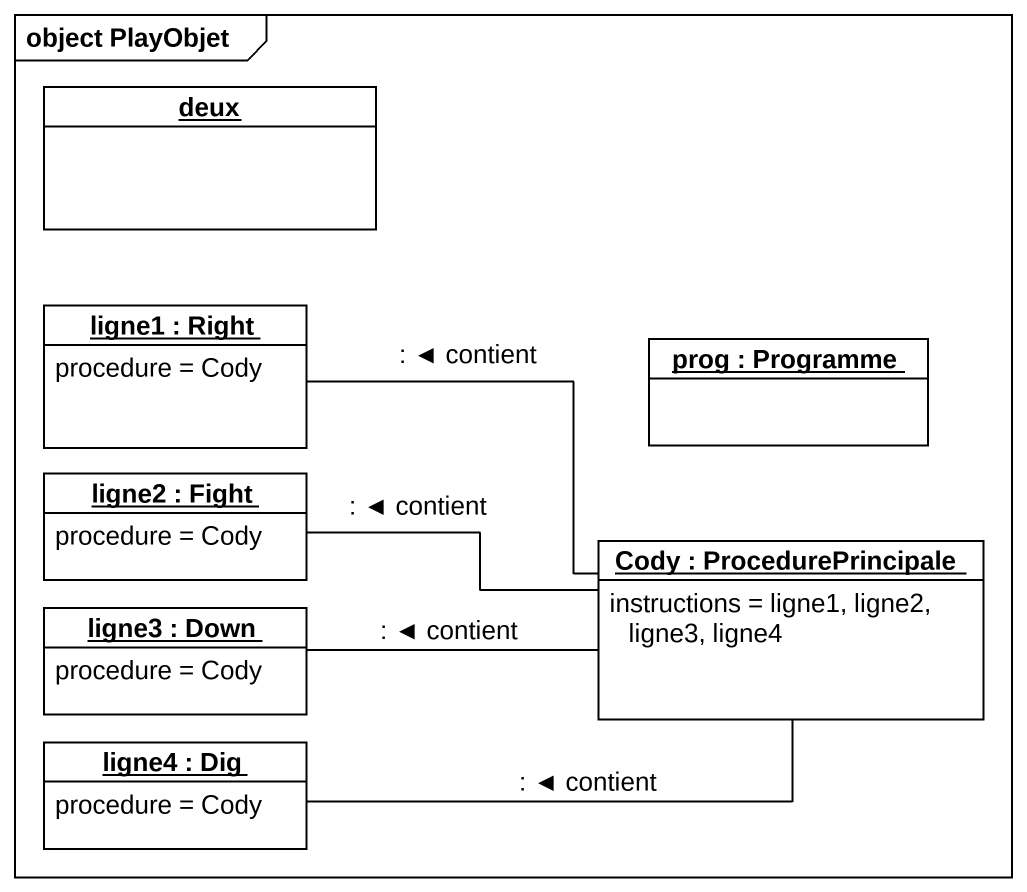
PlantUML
@startuml
mainframe object PlayObjet
hide circle
hide empty members
object deux
object "ligne1 : Right" as ligne1 {
  procedure = Cody
}
object "prog : Programme" as prog
object "ligne2 : Fight" as ligne2 {
  procedure = Cody
}
object "Cody : ProcedurePrincipale" as Cody {
  instructions = ligne1, ligne2, ligne3, ligne4
}
object "ligne3 : Down" as ligne3 {
  procedure = Cody
}
object "ligne4 : Dig" as ligne4 {
  procedure = Cody
}
Cody -left- ligne1 : : ◄ contient
Cody -left- ligne2 : : ◄ contient
Cody -left- ligne3 : : ◄ contient
Cody -left- ligne4 : : ◄ contient
@enduml
